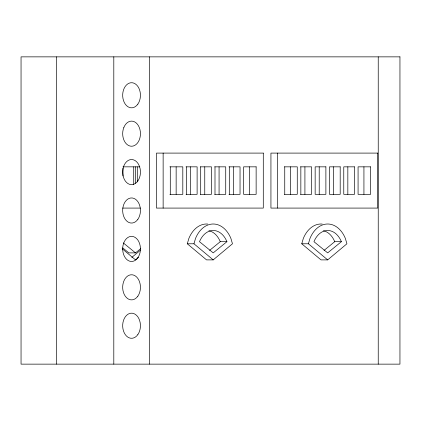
<?xml version="1.0" encoding="UTF-8"?>
<svg xmlns="http://www.w3.org/2000/svg" width="421" height="421" viewBox="0 0 421 421"><rect width="100%" height="100%" fill="white"/><g stroke="black" fill="none" stroke-linecap="round" stroke-linejoin="round"><path stroke-width="0.63" d="M213.215 259.889L193.96 243.78L195.523 238.439A28.886 20.429 90 0 1 230.903 238.439L232.466 243.78L213.215 259.889L206.548 259.889L187.298 243.78L188.861 238.439A28.886 20.429 -90 0 1 207.732 224.046M327.675 259.889L308.419 243.78L309.982 238.439A28.886 20.429 -90 0 1 345.362 238.439L346.925 243.78L327.675 259.889L321.007 259.889L301.757 243.78L303.32 238.439A28.886 20.429 -90 0 1 322.191 224.046M131.81 257.41L140.198 250.39M138.472 257.41L135.509 259.889L122.179 248.737M122.748 247.906L128.847 252.884L135.509 252.884L140.593 248.737M209.595 250.395L220.267 241.686L226.93 241.686L213.215 252.884L199.496 241.686A22.402 15.84 -90 0 1 226.93 241.686M324.059 250.395L334.727 241.686L341.389 241.686L327.675 252.884L313.955 241.686A22.402 15.84 -90 0 1 341.389 241.686M122.99 166.842L139.825 166.842M169.884 166.842L182.809 166.842L182.809 194.339L169.884 194.339M186.035 166.842L197.117 166.842L197.117 194.339L186.035 194.339M200.343 166.842L211.426 166.842L211.426 194.339L200.343 194.339M214.647 166.842L225.73 166.842L225.73 194.339L214.647 194.339M228.956 166.842L240.038 166.842L240.038 194.339L228.956 194.339M284.343 166.842L297.268 166.842L297.268 194.339L284.343 194.339M300.494 166.842L311.577 166.842L311.577 194.339L300.494 194.339M122.627 208.085L140.419 208.085M187.298 243.78L193.96 243.78M301.757 243.78L308.419 243.78M123.316 242.928L135.509 252.884M378.237 56.861L378.237 364.139M363.933 166.842L363.933 194.339M347.835 166.842L347.835 194.339M333.527 166.842L333.527 194.339M319.218 166.842L319.218 194.339M304.915 166.842L304.915 194.339M300.847 166.842L300.847 194.339M290.606 166.842L290.606 194.339M284.749 166.842L284.749 194.339M277.597 153.097L277.597 208.085M249.469 166.842L249.469 194.339M233.376 166.842L233.376 194.339M229.308 166.842L229.308 194.339M219.067 166.842L219.067 194.339M214.999 166.842L214.999 194.339M204.759 166.842L204.759 194.339M200.696 166.842L200.696 194.339M190.45 166.842L190.45 194.339M186.387 166.842L186.387 194.339M176.146 166.842L176.146 194.339M170.289 166.842L170.289 194.339M163.137 153.097L163.137 208.085M149.318 56.861L149.318 364.139M137.299 166.842L137.299 181.898M135.509 166.842L135.509 183.209M133.72 166.842L133.72 184.519M122.99 168.153L122.99 176.01M113.802 56.861L113.802 364.139M56.567 56.861L56.567 364.139M323.37 230.734A22.402 15.84 -90 0 1 334.727 241.686M208.911 230.734A22.402 15.84 -90 0 1 220.267 241.686M399.95 56.861L21.05 56.861L21.05 364.139L399.95 364.139L399.95 56.861M263.288 153.097L156.47 153.097L156.47 208.085L263.288 208.085L263.288 153.097M377.748 153.097L270.935 153.097L270.935 208.085L377.748 208.085L377.748 153.097M256.136 166.842L243.617 166.842L243.617 194.339L256.136 194.339L256.136 166.842M325.886 166.842L315.155 166.842L315.155 194.339L325.886 194.339L325.886 166.842M340.194 166.842L329.464 166.842L329.464 194.339L340.194 194.339L340.194 166.842M354.498 166.842L343.768 166.842L343.768 194.339L354.498 194.339L354.498 166.842M370.596 166.842L358.076 166.842L358.076 194.339L370.596 194.339L370.596 166.842M137.835 104.15A12.556 8.878 -90 0 0 133.857 83.142A12.556 8.878 -90 0 0 122.979 98.525A12.556 8.878 -90 0 0 137.835 104.15M123.869 127.4A12.556 8.878 90 0 0 131.557 146.24A12.556 8.878 90 0 0 139.251 127.4A12.556 8.878 90 0 0 123.869 127.4M137.835 180.972A12.556 8.878 -90 0 0 133.857 159.959A12.556 8.878 -90 0 0 122.979 175.341A12.556 8.878 -90 0 0 137.835 180.972M137.835 219.378A12.556 8.878 -90 0 0 133.857 198.37A12.556 8.878 -90 0 0 122.979 213.752A12.556 8.878 -90 0 0 137.835 219.378M137.835 257.789A12.556 8.878 -90 0 0 133.857 236.781A12.556 8.878 -90 0 0 122.979 252.158A12.556 8.878 -90 0 0 137.835 257.789M137.835 296.2A12.556 8.878 -90 0 0 133.857 275.187A12.556 8.878 -90 0 0 122.979 290.569A12.556 8.878 -90 0 0 137.835 296.2M137.835 334.606A12.556 8.878 -90 0 0 133.857 313.598A12.556 8.878 -90 0 0 122.979 328.98A12.556 8.878 -90 0 0 137.835 334.606"/></g></svg>
